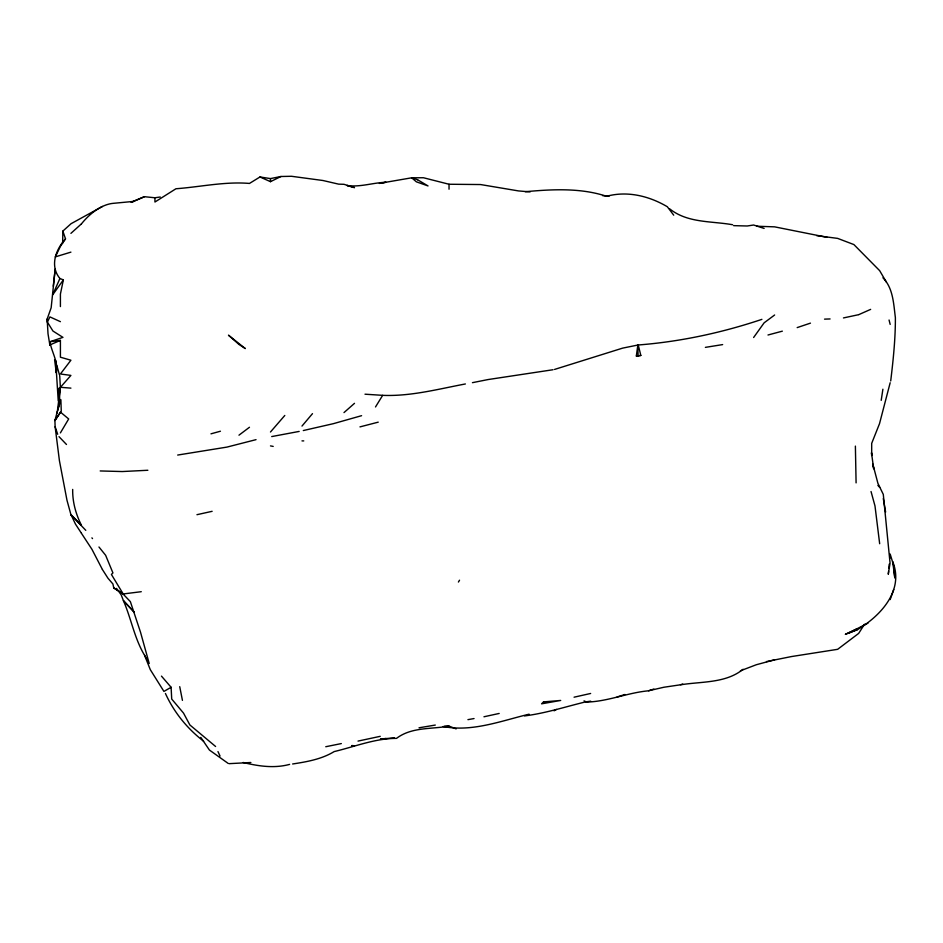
<?xml version="1.0" encoding="UTF-8"?>
<svg xmlns="http://www.w3.org/2000/svg" width="943" height="943" viewBox="0 0 943 943"><rect width="100%" height="100%" fill="white"/><g stroke="black" fill="none" stroke-linecap="round" stroke-linejoin="round"><path stroke-width="1.41" d="M60.411 306.581L60.411 294.063L63.358 279.894L59.904 278.48C49.555 265.997 55.767 249.435 65.515 238.862L62.863 231.094L71.055 223.703L102.422 206.47M160.251 197.004L154.935 197.771L154.935 202.026L175.952 188.753C200.435 186.926 224.976 181.374 249.471 183.437L259.973 176.978L270.476 178.592L280.979 176.494L291.481 176.282L322.989 180.514L338.643 184.144L343.995 184.309L354.497 187.622L347 185.5C360.273 187.386 372.886 182.671 386.017 182.27L379.345 183.39L411.678 177.803L423.454 177.744L449.033 184.25L480.541 184.545L518.426 190.91L530.131 191.9M449.033 189.213L449.033 184.25M855.384 446.098L856.091 482.887M54.588 359.731L56.309 372.85C58.383 361.605 51.582 352.022 49.908 341.755L62.945 337.37L52.938 331.017L47.386 322.093L47.15 319.052L51.158 307.783L55.177 269.085L53.291 286.212M62.651 243.094L62.863 231.094M888.554 571.364L888.282 574.24L890.062 563.148L883.296 494.403L877.921 483.37L872.805 464.074L873.69 468.801L871.485 452.711L871.686 455.504L871.686 443.375L879.524 423.655L890.168 382.752M888.825 568.476L889.225 564.15M889.768 558.374L890.168 554.048L893.551 565.163L894.813 578.012L892.726 561.722C904.125 590.082 881.222 615.19 858.66 628.898M59.126 398.865L60.376 387.361L59.715 375.62M57.523 409.934L60.376 387.361L70.914 375.408L60.411 373.994L70.914 360.226L60.411 357.197L60.411 340.399L49.908 341.755M761.897 319.359C721.961 332.749 680.327 341.72 638.246 344.985L640.827 355.44L636.348 356.018L637.833 345.044L622.663 348.12L554.555 369.432M881.21 400.362L882.896 389.211M890.711 380.96C893.221 360.037 895.485 338.737 895.379 317.626C893.599 304.011 893.221 288.193 882.966 277.82M60.411 399.879L54.906 420.554L55.142 426.778L59.421 460.679L66.988 500.297L70.937 514.701L85.789 530.355M56.604 413.8L60.882 399.749L61.26 411.113L54.906 420.554L60.458 412.291M890.168 599.571L893.74 589.528M59.904 278.48L52.749 294.746L63.358 279.894M47.386 322.093L49.908 316.895L60.411 321.669M864.542 624.207L858.66 633.413L837.655 649.314L791.507 656.552L766.482 661.585M60.411 432.896L68.674 418.951L60.411 412.079M458.416 582.043L459.536 580.204M375.503 406.963L382.658 395.341C410.7 396.508 438.047 389.105 465.382 383.966M65.515 238.862L60.411 246.335L55.295 256.885L70.914 252.135M753.622 337.5L764.125 322.824L774.627 314.997M270.476 432.012L284.798 415.462M301.984 426.071L312.487 413.647M70.937 514.701L81.416 525.227C75.829 514.183 72.434 501.853 72.682 489.417M70.914 233.369L81.416 223.892M343.995 412.586L354.497 403.333M161.465 676.119L171.107 687.282L163.929 691.419L150.314 669.683L144.432 654.996L149.218 663.53L140.507 632.175L130.37 601.646L121.317 592.145M238.968 435.183L249.471 427.262M743.119 669.271C725.662 683.427 701.639 681.376 680.634 684.795M554.06 710.822L556.394 709.431M856.845 628.863L845.329 634.344L857.871 629.452L848.158 633.319L867.961 623.146M259.973 176.978L270.476 181.669L280.979 176.494M131.313 202.391L144.432 196.698L154.935 197.771M858.767 314.644L870.648 309.375M49.861 344.926L60.411 340.399M131.313 202.156L144.432 196.698M740.432 670.803L756.321 664.732L774.627 659.805M529.117 714.181C501.44 720.829 471.759 732.346 443.175 726.464M797.177 327.598L810.461 323.131M648.595 690.795L653.841 689.05M617.087 696.983L624.961 694.484M680.103 684.854L682.732 684.052M359.967 426.884L378.226 422.158M210.973 433.827L220.438 431.222M256.036 439.65L226.933 447.1L177.685 455.056M361.582 415.686L333.398 423.666L303.304 430.55M767.991 335.001L782.348 331.158M380.241 736.33L358.022 741.092M456.153 728.892L449.033 726.11C431.399 729.34 411.631 726.864 396.52 738.369C375.184 738.381 354.733 746.679 334.176 751.583C321.622 759.233 306.935 761.791 292.625 763.983M648.843 690.7L663.884 687.247L679.266 684.972M574.063 697.195L590.636 693.47M590.66 701.179L585.568 701.898C565.163 706.837 545.49 713.297 524.497 715.926M299.167 431.423L271.714 436.574M196.957 514.689L212.128 511.318M483.959 716.774L499.189 713.45M843.455 317.932L858.354 314.75M325.759 746.726L341.331 743.579M472.443 382.669L488.061 379.558L553.069 369.727M467.928 719.65L474.046 718.554M419.022 727.796L435.289 725.061M648.077 690.842C627.213 692.857 607.61 701.568 586.593 702.087L584.035 700.861M705.388 347.366L722.644 344.596M250.862 762.51L229.055 763.665M289.607 764.396C274.083 768.58 258.453 766.188 243.164 762.486M636.348 356.018L640.827 355.44M124.004 593.854L141.273 591.697M386.017 738.487L380.477 739.076L394.386 737.839M133.93 201.378L112.924 203.37A50.863 29.374 -60 0 0 81.416 223.892M147.862 470.262L122.236 471.547L100.182 470.946M525.286 191.712C552.15 189.248 580.853 187.728 606.585 196.309C627.236 190.616 649.22 196.003 667.326 206.741L673.715 215.181M824.536 319.135L830.088 318.946M301.984 440.888L303.752 440.9M444.66 726.016L449.033 726.11M756.757 226.237L774.627 226.85L827.152 237.341M351.715 745.748L354.497 745.819L351.88 745.512M733.642 225.648L747.221 225.99L753.622 225.012L764.125 228.442M365 394.198L382.658 395.341M602.553 195.625L609.143 196.109M60.411 387.302L70.914 388.127M816.65 235.644L837.655 238.39L853.886 244.567L879.666 270.665L886.326 282.04M732.617 224.74C711.163 220.933 687.624 223.196 669.601 208.804M270.476 445.898L273.199 446.416M228.23 763.453L209.429 750.05L200.8 737.379M102.422 569.537L107.95 578.2L112.924 583.988L113.761 587.937L123.05 593.748L111.427 574.464L112.924 572.896L105.628 555.286L98.968 546.999M113.761 587.937L123.427 594.102M215.593 746.491L189.873 724.955L183.531 713.12L171.709 699.058L171.107 687.282M203.653 741.257C187.256 728.574 174.054 712.436 165.438 693.482M59.008 436.668L66.481 444.483M133.93 611.877L123.427 600.691L121.175 594.821L116.531 588.408M133.894 611.736L123.427 600.691C131.136 618.431 134.295 637.645 144.031 654.395M877.886 485.397L879.666 487.342M91.919 537.852L92.52 538.606M81.416 533.266L91.919 549.274L102.316 569.336M81.251 532.972L75.499 524.167L70.996 514.642M217.963 751.571L220.049 756.05M55.142 426.778L57.688 434.287M56.757 365.2L59.385 374.63M871.037 491.515L874.986 505.931L879.666 543.734M889.06 320.007L890.168 324.404M179.736 686.669L182.435 700.366M883.285 498.588L885.618 512.061M49.908 345.338L48.022 333.857L47.15 319.052M58.218 400.74L55.672 360.356M59.774 399.903L58.938 388.198L59.126 398.736M637.833 345.044L638.093 356.112M270.476 178.592L270.476 181.669M543.557 701.898L541.588 703.82L560.696 700.449L543.557 701.898M417.525 179.712L411.678 177.803L416.382 181.822L428.028 185.936L417.525 179.712M245.227 348.509L238.968 344.443L228.465 335.178L245.227 348.509"/></g></svg>
